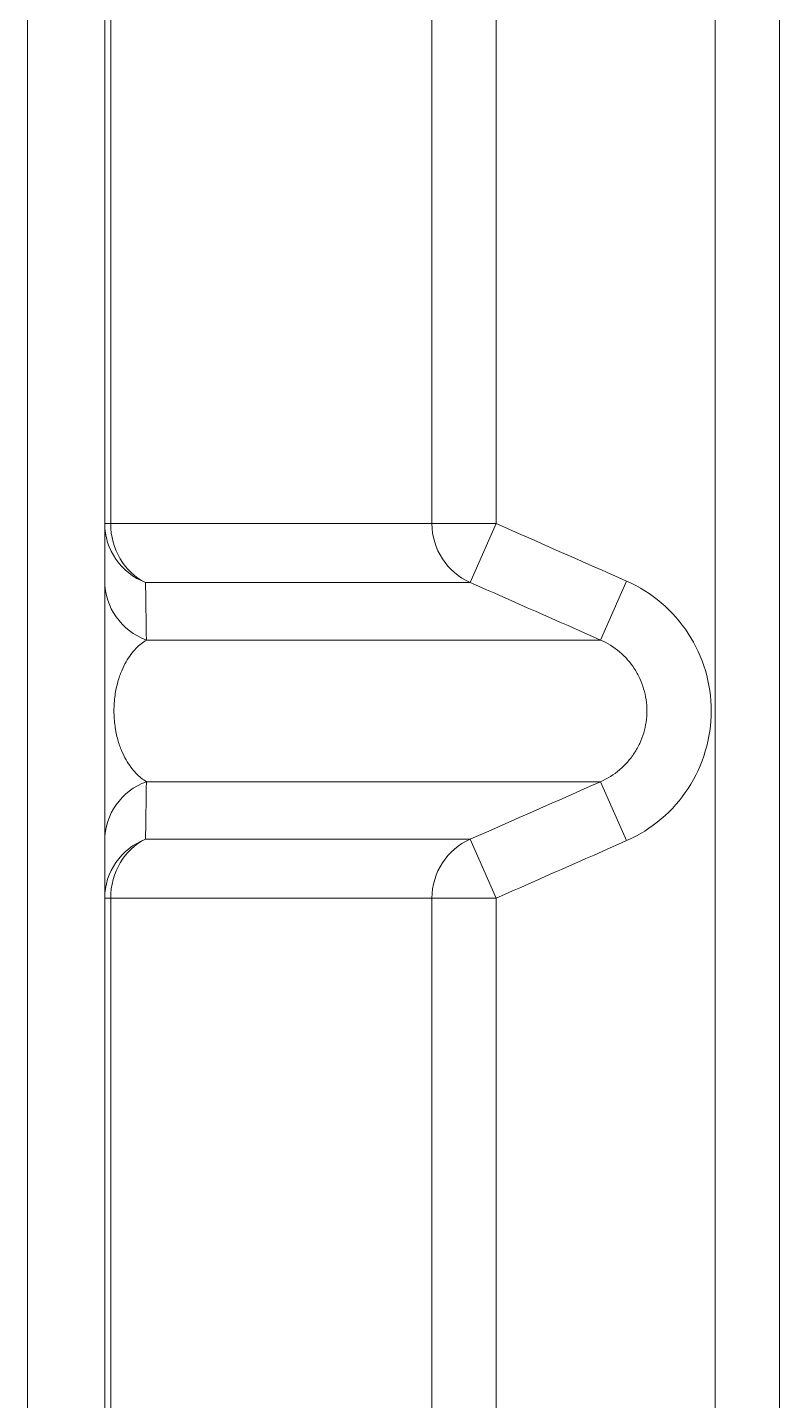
# Model space of a CAD drawing. Header units: millimetres. Extents: x 4664 to 8864, y -38 to 2932.
# Drawn here: x 7932.91 to 7948.16, y 1793.44 to 1821.28 of the extents above; entities that cross this region are included whole.
import ezdxf

# ---------------------------------------------------------------- set-up
doc = ezdxf.new("R2010")
doc.units = ezdxf.units.MM

msp = doc.modelspace()

# ---------------------------------------------------------------- linework, layer by layer
at = {"lineweight": 5}
for p, q in [((7946.852, 1707.535), (7946.852, 1870.016)), ((7948.158, 1870.016), (7948.158, 1707.535)), ((7932.911, 1862.708), (7932.911, 1714.842)), ((7934.478, 1714.873), (7934.478, 1862.677)), ((7934.598, 1822.276), (7934.598, 1811.22)), ((7941.111, 1811.22), (7941.111, 1822.276)), ((7942.416, 1822.276), (7942.416, 1811.22)), ((7942.416, 1811.22), (7934.478, 1811.22)), ((7942.416, 1811.22), (7941.889, 1810.026)), ((7941.889, 1810.026), (7935.305, 1810.026)), ((7945.058, 1810.055), (7944.531, 1808.86)), ((7935.322, 1808.86), (7944.531, 1808.86)), ((7935.322, 1805.987), (7944.531, 1805.987)), ((7945.058, 1804.793), (7944.531, 1805.987)), ((7935.305, 1804.822), (7941.889, 1804.822)), ((7942.416, 1803.627), (7941.889, 1804.822)), ((7942.416, 1803.627), (7934.478, 1803.627)), ((7934.598, 1803.627), (7934.598, 1792.572)), ((7941.111, 1792.572), (7941.111, 1803.627)), ((7942.416, 1803.627), (7942.416, 1792.572))]:
    msp.add_line(p, q, dxfattribs=at)
at = {"lineweight": 5, "extrusion": (0, 0, -1)}
for centre, major_axis, ratio, start_param, end_param in [((7935.784, 1811.22), (-1.306, 0), 0.98331, 5.087935, 6.283185), ((7935.784, 1811.22), (0, -1.306), 0.907984, 0.415831, 1.570796), ((7942.416, 1811.22), (0, -1.306), 0.998861, 0.415831, 1.570796), ((7935.784, 1810.055), (-1.306, 0), 0.978111, 5.074213, 6.283185), ((7935.784, 1804.793), (-1.306, 0), 0.978111, 0, 1.208972), ((7935.784, 1803.627), (-1.306, 0), 0.98331, 0, 1.19525), ((7935.784, 1803.627), (0, -1.306), 0.907984, 1.570796, 2.725761), ((7942.416, 1803.627), (0, -1.306), 0.998861, 1.570796, 2.725761)]:
    msp.add_ellipse(centre, major_axis=major_axis, ratio=ratio, start_param=start_param, end_param=end_param, dxfattribs=at)
at = {"lineweight": 5}
for points in [[(7942.416, 1811.22), (7943.296, 1810.832), (7944.177, 1810.443), (7945.058, 1810.055)], [(7944.531, 1808.86), (7943.65, 1809.249), (7942.77, 1809.637), (7941.889, 1810.026)], [(7941.889, 1804.822), (7942.77, 1805.21), (7943.65, 1805.599), (7944.531, 1805.987)], [(7945.058, 1804.793), (7944.177, 1804.404), (7943.296, 1804.016), (7942.416, 1803.627)]]:
    msp.add_open_spline(points, degree=3, dxfattribs=at)
for points, weights in [([(7935.305, 1810.026), (7935.311, 1809.664), (7935.316, 1809.275), (7935.322, 1808.86)], [0.999999939425, 0.999999938991, 0.999999938536, 0.99999993807]), ([(7935.322, 1805.987), (7935.316, 1805.573), (7935.311, 1805.183), (7935.305, 1804.822)], [0.999999937514, 0.999999937985, 0.999999938444, 0.999999938882])]:
    msp.add_rational_spline(points, weights, degree=3, dxfattribs=at)
for points, knots in [([(7945.058, 1810.055), (7945.569, 1809.829), (7946.004, 1809.459), (7946.61, 1808.529), (7946.774, 1807.974), (7946.774, 1806.872), (7946.608, 1806.315), (7946.155, 1805.621), (7945.97, 1805.411), (7945.547, 1805.052), (7945.313, 1804.905), (7945.058, 1804.793)], [0, 0, 0, 0, 0.25, 0.25, 0.5, 0.5, 0.75, 0.75, 0.875, 0.875, 1, 1, 1, 1]), ([(7935.322, 1808.86), (7935.251, 1808.816), (7935.18, 1808.761), (7935.077, 1808.654), (7935.043, 1808.614), (7934.976, 1808.525), (7934.943, 1808.475), (7934.88, 1808.365), (7934.85, 1808.304), (7934.793, 1808.167), (7934.766, 1808.092), (7934.72, 1807.928), (7934.701, 1807.836), (7934.673, 1807.639), (7934.665, 1807.532), (7934.665, 1807.321), (7934.673, 1807.214), (7934.7, 1807.017), (7934.719, 1806.924), (7934.765, 1806.758), (7934.792, 1806.682), (7934.849, 1806.545), (7934.879, 1806.485), (7934.974, 1806.319), (7935.042, 1806.231), (7935.18, 1806.087), (7935.25, 1806.031), (7935.322, 1805.987)], [0, 0, 0, 0, 0.125, 0.125, 0.1875, 0.1875, 0.25, 0.25, 0.3125, 0.3125, 0.375, 0.375, 0.4375, 0.4375, 0.5, 0.5, 0.5625, 0.5625, 0.625, 0.625, 0.6875, 0.6875, 0.75, 0.75, 0.875, 0.875, 1, 1, 1, 1]), ([(7944.531, 1805.987), (7944.67, 1806.049), (7944.798, 1806.129), (7944.972, 1806.276), (7945.026, 1806.33), (7945.126, 1806.443), (7945.172, 1806.503), (7945.255, 1806.629), (7945.292, 1806.696), (7945.356, 1806.833), (7945.382, 1806.904), (7945.447, 1807.12), (7945.469, 1807.273), (7945.469, 1807.499), (7945.464, 1807.574), (7945.442, 1807.724), (7945.425, 1807.798), (7945.382, 1807.943), (7945.356, 1808.013), (7945.292, 1808.15), (7945.255, 1808.217), (7945.131, 1808.408), (7945.031, 1808.521), (7944.799, 1808.718), (7944.67, 1808.799), (7944.531, 1808.86)], [0, 0, 0, 0, 0.125, 0.125, 0.1875, 0.1875, 0.25, 0.25, 0.3125, 0.3125, 0.375, 0.375, 0.5, 0.5, 0.5625, 0.5625, 0.625, 0.625, 0.6875, 0.6875, 0.75, 0.75, 0.875, 0.875, 1, 1, 1, 1])]:
    msp.add_open_spline(points, degree=3, knots=knots, dxfattribs=at)

doc.saveas('drawing.dxf')
